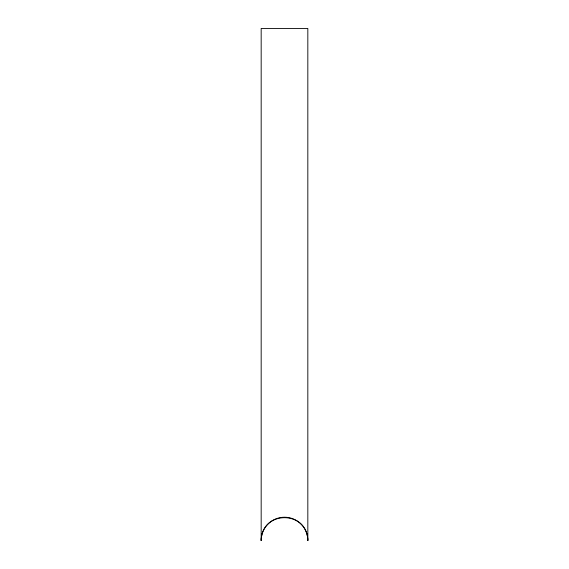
<?xml version="1.0" encoding="UTF-8"?>
<svg xmlns="http://www.w3.org/2000/svg" width="569" height="569" viewBox="0 0 569 569"><rect width="100%" height="100%" fill="white"/><g stroke="black" fill="none" stroke-linecap="round" stroke-linejoin="round"><path stroke-width="0.85" d="M261.171 540.55C261.534 510.08 307.466 510.08 307.829 540.55A23.329 23.329 0 0 0 284.5 517.221A23.329 23.329 0 0 0 261.171 540.55L261.171 28.45L307.829 28.45L307.829 540.55"/></g></svg>
